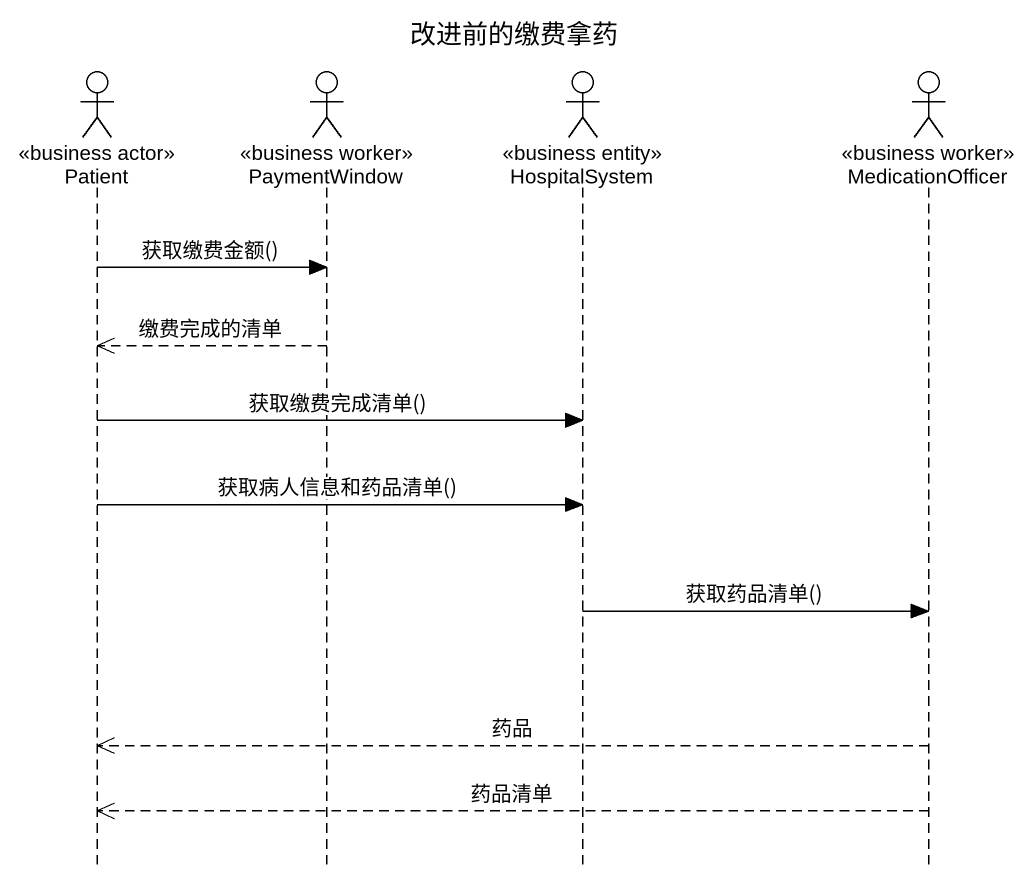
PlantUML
@startuml
title 改进前的缴费拿药
hide footbox
actor Patient <<business actor>>
actor PaymentWindow <<business worker>>
actor HospitalSystem <<business entity>>
actor MedicationOfficer <<business worker>>

Patient -> PaymentWindow : 获取缴费金额()
PaymentWindow -->> Patient : 缴费完成的清单
Patient -> HospitalSystem : 获取缴费完成清单()
Patient -> HospitalSystem : 获取病人信息和药品清单()
HospitalSystem -> MedicationOfficer : 获取药品清单()
MedicationOfficer -->> Patient : 药品
MedicationOfficer -->> Patient : 药品清单
@enduml
